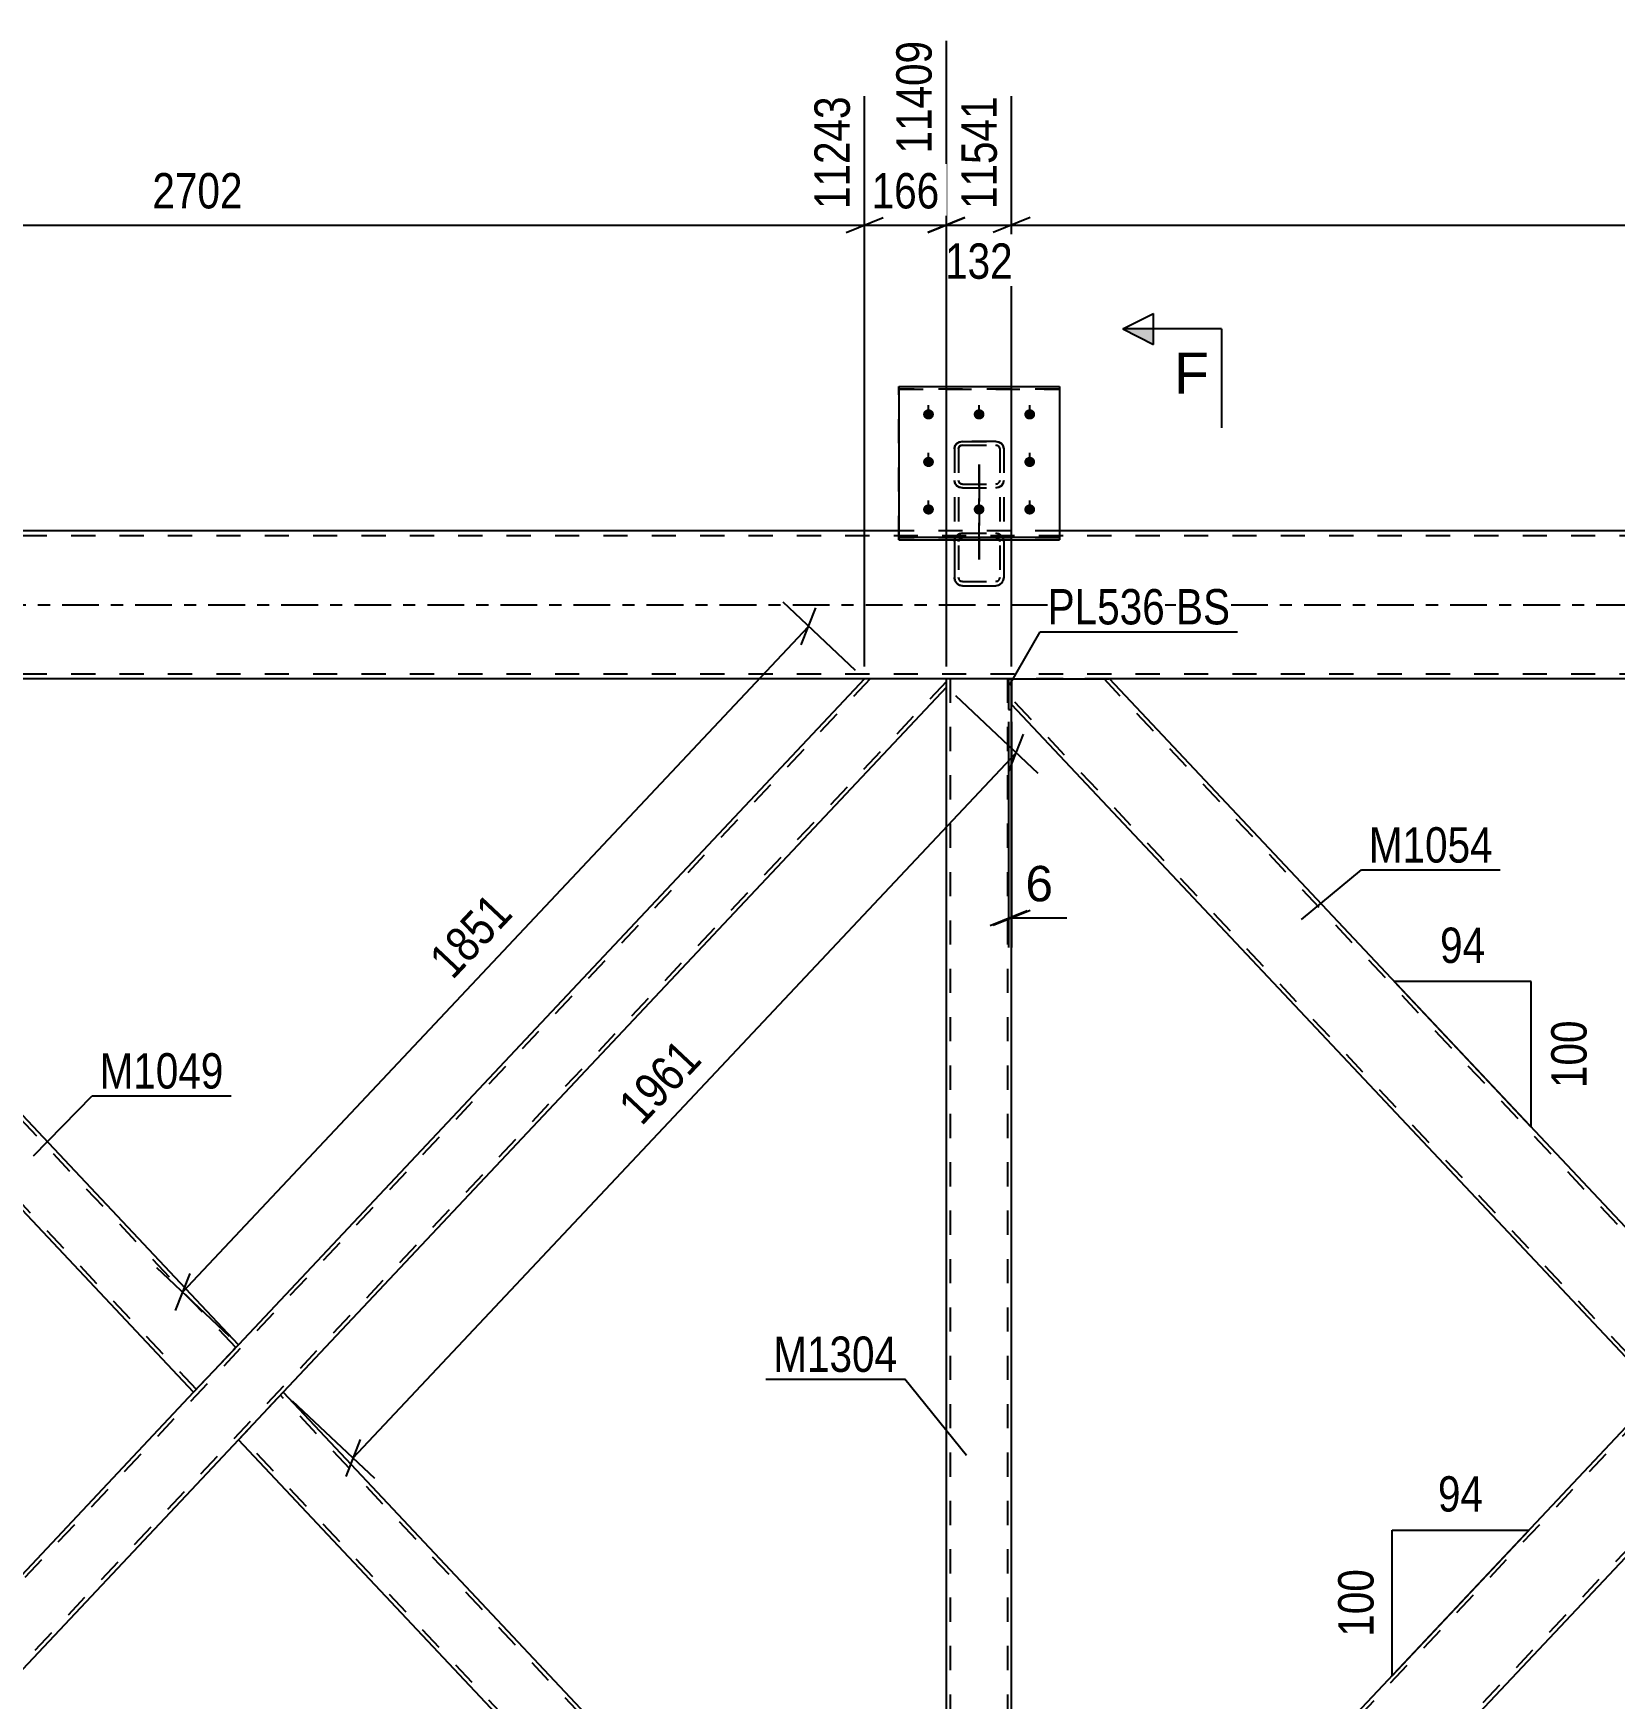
# Model space of a CAD drawing. Header units: millimetres. Extents: x 0 to 1189, y 0 to 841.
# Drawn here: x 498 to 626.2, y 520.5 to 655.5 of the extents above; entities that cross this region are included whole.
import ezdxf

# ---------------------------------------------------------------- set-up
doc = ezdxf.new("R2010")
doc.units = ezdxf.units.MM
doc.linetypes.add('DXK_LINE_DOT2', pattern=[3.9198, 1.9599, -1.9599])
doc.linetypes.add('DXK_LINE_DOT3', pattern=[5.9187, 2.979, -0.9799, 0.9799, -0.9799])
doc.styles.add('Arial', font='ARIAL.TTF', dxfattribs={"height": 0.2})
doc.styles.add('Arial Narrow', font='ARIALN.TTF', dxfattribs={"height": 0.2})

# ---------------------------------------------------------------- blocks, each defined once
blk = doc.blocks.new('Bolt-761548908-4667 - 4653')
at = {"color": 1, "linetype": 'DXK_LINE_DOT2'}
for p, q in [((570.57, 624.22), (570.57, 625.36)), ((574.67, 624.22), (574.67, 625.36)), ((578.77, 624.22), (578.77, 625.36)), ((570.57, 620.37), (570.57, 621.51)), ((578.77, 620.37), (578.77, 621.51)), ((570.57, 616.52), (570.57, 617.65)), ((574.67, 616.52), (574.67, 617.65)), ((578.77, 616.52), (578.77, 617.65))]:
    blk.add_line(p, q, dxfattribs=at)
blk = doc.blocks.new('Part-761548908-4999 - 4653')
at = {"color": 7, "linetype": 'DXK_LINE_DOT2'}
for p, q in [((577.3, 603.18), (572.02, 603.18)), ((572.02, 602.51), (572.02, 603.18)), ((572.34, 487.58), (572.34, 603.18)), ((576.98, 487.58), (576.98, 603.18)), ((577.3, 600.71), (577.3, 603.18)), ((577.3, 487.58), (577.3, 490.04)), ((572.02, 487.58), (572.02, 489.03)), ((572.02, 487.58), (577.3, 487.58))]:
    blk.add_line(p, q, dxfattribs=at)
at = {"color": 2, "linetype": 'Continuous'}
for p, q in [((572.02, 489.03), (572.02, 602.51)), ((577.3, 490.04), (577.3, 600.71))]:
    blk.add_line(p, q, dxfattribs=at)
blk = doc.blocks.new('Part-761548908-4900 - 4653')
at = {"color": 2, "linetype": 'Continuous'}
for p, q in [((568.17, 626.87), (581.17, 626.87)), ((568.17, 626.87), (568.17, 614.44)), ((581.17, 626.87), (581.17, 614.44)), ((568.17, 614.66), (581.17, 614.66)), ((568.17, 614.44), (581.17, 614.44))]:
    blk.add_line(p, q, dxfattribs=at)
at = {"color": 7, "linetype": 'DXK_LINE_DOT2'}
blk.add_line((568.17, 626.66), (581.17, 626.66), dxfattribs=at)
blk = doc.blocks.new('Part-761548908-4742 - 4653')
at = {"color": 7, "linetype": 'DXK_LINE_DOT2'}
for p, q in [((577.06, 603.18), (577.3, 603.18)), ((577.06, 603.18), (577.06, 600.71)), ((577.3, 603.18), (577.3, 600.71)), ((577.06, 600.71), (577.3, 600.71))]:
    blk.add_line(p, q, dxfattribs=at)
blk = doc.blocks.new('Part-761548908-4747 - 4653')
at = {"color": 2, "linetype": 'Continuous'}
for p, q in [((577.3, 603.18), (577.06, 603.18)), ((577.06, 603.18), (577.06, 600.71)), ((577.3, 600.71), (577.3, 603.18)), ((577.06, 600.71), (577.3, 600.71))]:
    blk.add_line(p, q, dxfattribs=at)
blk = doc.blocks.new('Part-761548908-4816 - 4653')
at = {"color": 7, "linetype": 'DXK_LINE_DOT2'}
for p, q in [((706.9, 614.78), (115.66, 614.78)), ((581.17, 615.18), (568.17, 615.18)), ((706.9, 603.58), (115.66, 603.58)), ((706.9, 603.18), (577.06, 603.18)), ((585.18, 603.18), (577.3, 603.18))]:
    blk.add_line(p, q, dxfattribs=at)
at = {"color": 2, "linetype": 'Continuous'}
for p, q in [((568.17, 615.18), (341.17, 615.18)), ((706.9, 615.18), (581.17, 615.18)), ((577.06, 603.18), (115.66, 603.18)), ((577.3, 603.18), (577.3, 603.18)), ((684.14, 603.18), (585.18, 603.18))]:
    blk.add_line(p, q, dxfattribs=at)
at = {"color": 7, "linetype": 'DXK_LINE_DOT3'}
blk.add_line((115.66, 609.18), (706.9, 609.18), dxfattribs=at)
blk = doc.blocks.new('Bolt-761548908-4809 - 4653')
at = {"linetype": 'Continuous'}
for points in [[(570.57, 624.21), (570.47, 624.21), (570.39, 624.24), (570.31, 624.28), (570.24, 624.34), (570.19, 624.41), (570.15, 624.49), (570.13, 624.58), (570.13, 624.66), (570.15, 624.75), (570.19, 624.83), (570.24, 624.9), (570.31, 624.95), (570.39, 625), (570.47, 625.02), (570.57, 625.03), (570.66, 625.02), (570.75, 625), (570.82, 624.95), (570.89, 624.9), (570.95, 624.83), (570.98, 624.75), (571, 624.66), (571, 624.58), (570.98, 624.49), (570.95, 624.41), (570.89, 624.34), (570.82, 624.28), (570.75, 624.24), (570.66, 624.21)], [(574.67, 624.21), (574.57, 624.21), (574.49, 624.24), (574.41, 624.28), (574.34, 624.34), (574.29, 624.41), (574.25, 624.49), (574.23, 624.58), (574.23, 624.66), (574.25, 624.75), (574.29, 624.83), (574.34, 624.9), (574.41, 624.95), (574.49, 625), (574.57, 625.02), (574.67, 625.03), (574.76, 625.02), (574.85, 625), (574.92, 624.95), (574.99, 624.9), (575.05, 624.83), (575.08, 624.75), (575.1, 624.66), (575.1, 624.58), (575.08, 624.49), (575.05, 624.41), (574.99, 624.34), (574.92, 624.28), (574.85, 624.24), (574.76, 624.21)], [(578.77, 624.21), (578.67, 624.21), (578.59, 624.24), (578.51, 624.28), (578.44, 624.34), (578.39, 624.41), (578.35, 624.49), (578.33, 624.58), (578.33, 624.66), (578.35, 624.75), (578.39, 624.83), (578.44, 624.9), (578.51, 624.95), (578.59, 625), (578.67, 625.02), (578.77, 625.03), (578.86, 625.02), (578.95, 625), (579.02, 624.95), (579.09, 624.9), (579.15, 624.83), (579.18, 624.75), (579.2, 624.66), (579.2, 624.58), (579.18, 624.49), (579.15, 624.41), (579.09, 624.34), (579.02, 624.28), (578.95, 624.24), (578.86, 624.21)], [(570.57, 620.35), (570.47, 620.36), (570.39, 620.39), (570.31, 620.43), (570.24, 620.49), (570.19, 620.56), (570.15, 620.64), (570.13, 620.72), (570.13, 620.81), (570.15, 620.89), (570.19, 620.97), (570.24, 621.04), (570.31, 621.1), (570.39, 621.14), (570.47, 621.17), (570.57, 621.18), (570.66, 621.17), (570.75, 621.14), (570.82, 621.1), (570.89, 621.04), (570.95, 620.97), (570.98, 620.89), (571, 620.81), (571, 620.72), (570.98, 620.64), (570.95, 620.56), (570.89, 620.49), (570.82, 620.43), (570.75, 620.39), (570.66, 620.36)], [(578.77, 620.35), (578.67, 620.36), (578.59, 620.39), (578.51, 620.43), (578.44, 620.49), (578.39, 620.56), (578.35, 620.64), (578.33, 620.72), (578.33, 620.81), (578.35, 620.89), (578.39, 620.97), (578.44, 621.04), (578.51, 621.1), (578.59, 621.14), (578.67, 621.17), (578.77, 621.18), (578.86, 621.17), (578.95, 621.14), (579.02, 621.1), (579.09, 621.04), (579.15, 620.97), (579.18, 620.89), (579.2, 620.81), (579.2, 620.72), (579.18, 620.64), (579.15, 620.56), (579.09, 620.49), (579.02, 620.43), (578.95, 620.39), (578.86, 620.36)], [(570.57, 616.5), (570.47, 616.51), (570.39, 616.54), (570.31, 616.58), (570.24, 616.64), (570.19, 616.71), (570.15, 616.79), (570.13, 616.87), (570.13, 616.96), (570.15, 617.04), (570.19, 617.12), (570.24, 617.19), (570.31, 617.25), (570.39, 617.29), (570.47, 617.32), (570.57, 617.33), (570.66, 617.32), (570.75, 617.29), (570.82, 617.25), (570.89, 617.19), (570.95, 617.12), (570.98, 617.04), (571, 616.96), (571, 616.87), (570.98, 616.79), (570.95, 616.71), (570.89, 616.64), (570.82, 616.58), (570.75, 616.54), (570.66, 616.51)], [(574.67, 616.5), (574.57, 616.51), (574.49, 616.54), (574.41, 616.58), (574.34, 616.64), (574.29, 616.71), (574.25, 616.79), (574.23, 616.87), (574.23, 616.96), (574.25, 617.04), (574.29, 617.12), (574.34, 617.19), (574.41, 617.25), (574.49, 617.29), (574.57, 617.32), (574.67, 617.33), (574.76, 617.32), (574.85, 617.29), (574.92, 617.25), (574.99, 617.19), (575.05, 617.12), (575.08, 617.04), (575.1, 616.96), (575.1, 616.87), (575.08, 616.79), (575.05, 616.71), (574.99, 616.64), (574.92, 616.58), (574.85, 616.54), (574.76, 616.51)], [(578.77, 616.5), (578.67, 616.51), (578.59, 616.54), (578.51, 616.58), (578.44, 616.64), (578.39, 616.71), (578.35, 616.79), (578.33, 616.87), (578.33, 616.96), (578.35, 617.04), (578.39, 617.12), (578.44, 617.19), (578.51, 617.25), (578.59, 617.29), (578.67, 617.32), (578.77, 617.33), (578.86, 617.32), (578.95, 617.29), (579.02, 617.25), (579.09, 617.19), (579.15, 617.12), (579.18, 617.04), (579.2, 616.96), (579.2, 616.87), (579.18, 616.79), (579.15, 616.71), (579.09, 616.64), (579.02, 616.58), (578.95, 616.54), (578.86, 616.51)]]:
    blk.add_hatch(color=1, dxfattribs=at).paths.add_polyline_path(points)
at = {"color": 1, "linetype": 'Continuous'}
for p, q in [((570.57, 624.22), (570.57, 625.36)), ((574.67, 624.22), (574.67, 625.36)), ((578.77, 624.22), (578.77, 625.36)), ((570.57, 620.37), (570.57, 621.5)), ((578.77, 620.37), (578.77, 621.5)), ((570.57, 616.52), (570.57, 617.65)), ((574.67, 616.52), (574.67, 617.65)), ((578.77, 616.52), (578.77, 617.65))]:
    blk.add_line(p, q, dxfattribs=at)
blk = doc.blocks.new('Part-761548908-4894 - 4653')
at = {"color": 7, "linetype": 'DXK_LINE_DOT2'}
for p, q in [((568.17, 614.44), (568.17, 626.87)), ((568.17, 626.87), (581.17, 626.87)), ((581.17, 626.66), (568.17, 626.66)), ((581.17, 626.87), (581.17, 614.44)), ((568.17, 614.66), (581.17, 614.66)), ((581.17, 614.44), (568.17, 614.44))]:
    blk.add_line(p, q, dxfattribs=at)
blk = doc.blocks.new('Part-761548908-4904 - 4653')
at = {"color": 7, "linetype": 'DXK_LINE_DOT2'}
for p, q in [((572.71, 622.06), (572.85, 622.25)), ((572.85, 622.25), (573.06, 622.38)), ((573.06, 622.38), (573.31, 622.43)), ((576.03, 622.43), (573.31, 622.43)), ((576.03, 622.43), (576.27, 622.38)), ((576.27, 622.38), (576.48, 622.25)), ((576.48, 622.25), (576.62, 622.06)), ((572.67, 621.83), (572.71, 622.06)), ((572.67, 621.83), (572.67, 611.41)), ((573.01, 621.94), (572.99, 621.83)), ((572.99, 621.83), (572.99, 611.41)), ((573.08, 622.04), (573.01, 621.94)), ((573.18, 622.1), (573.08, 622.04)), ((573.31, 622.13), (573.18, 622.1)), ((573.31, 622.13), (576.03, 622.13)), ((576.15, 622.1), (576.03, 622.13)), ((576.25, 622.04), (576.15, 622.1)), ((576.32, 621.94), (576.25, 622.04)), ((576.35, 621.83), (576.32, 621.94)), ((576.35, 621.83), (576.35, 611.41)), ((576.62, 622.06), (576.67, 621.83)), ((576.67, 621.83), (576.67, 611.41)), ((572.71, 619.04), (572.67, 619.27)), ((572.85, 618.84), (572.71, 619.04)), ((573.06, 618.71), (572.85, 618.84)), ((572.99, 619.27), (573.01, 619.15)), ((573.01, 619.15), (573.08, 619.06)), ((573.31, 618.67), (573.06, 618.71)), ((573.08, 619.06), (573.18, 618.99)), ((573.18, 618.99), (573.31, 618.97)), ((573.31, 618.97), (576.03, 618.97)), ((573.31, 618.67), (576.03, 618.67)), ((576.03, 618.97), (576.15, 618.99)), ((576.27, 618.71), (576.03, 618.67)), ((576.15, 618.99), (576.25, 619.06)), ((576.25, 619.06), (576.32, 619.15)), ((576.48, 618.84), (576.27, 618.71)), ((576.32, 619.15), (576.35, 619.27)), ((576.62, 619.04), (576.48, 618.84)), ((576.67, 619.27), (576.62, 619.04)), ((572.71, 614.57), (572.67, 614.31)), ((572.99, 614.31), (573.01, 614.44)), ((573.31, 614.99), (573.06, 614.94)), ((573.18, 614.62), (573.31, 614.65)), ((573.31, 614.99), (576.03, 614.99)), ((573.31, 614.65), (576.03, 614.65)), ((576.27, 614.94), (576.03, 614.99)), ((576.03, 614.65), (576.15, 614.62)), ((576.32, 614.44), (576.35, 614.31)), ((576.67, 614.31), (576.62, 614.57)), ((572.67, 611.41), (572.71, 611.15)), ((573.01, 611.28), (572.99, 611.41)), ((576.35, 611.41), (576.32, 611.28)), ((576.62, 611.15), (576.67, 611.41)), ((573.06, 610.78), (573.31, 610.73)), ((573.31, 611.07), (573.18, 611.1)), ((573.31, 611.07), (576.03, 611.07)), ((573.31, 610.73), (576.03, 610.73)), ((576.15, 611.1), (576.03, 611.07)), ((576.03, 610.73), (576.27, 610.78))]:
    blk.add_line(p, q, dxfattribs=at)
at = {"color": 7, "linetype": 'DXK_LINE_DOT3'}
blk.add_line((574.67, 620.55), (574.67, 612.86), dxfattribs=at)
at = {"color": 7, "linetype": 'DXK_LINE_DOT2'}
for centre, radius, start, end in [((573.33, 614.33), 0.662, 114.32, 159.2417), ((573.32, 614.32), 0.331, 114.32, 159.2417), ((576.01, 614.32), 0.331, 20.7583, 65.68), ((576, 614.33), 0.662, 20.7583, 65.68), ((573.33, 611.39), 0.662, 200.7583, 245.68), ((573.32, 611.4), 0.331, 200.7583, 245.68), ((576.01, 611.4), 0.331, 294.32, 339.2417), ((576, 611.39), 0.662, 294.32, 339.2417)]:
    blk.add_arc(centre, radius, start, end, dxfattribs=at)
blk = doc.blocks.new('Part-761548908-4944 - 4653')
at = {"color": 2, "linetype": 'Continuous'}
for p, q in [((514.66, 541.52), (518.28, 545.38)), ((518.28, 545.38), (571.27, 489.03)), ((565.39, 487.58), (514.66, 541.52))]:
    blk.add_line(p, q, dxfattribs=at)
at = {"color": 7, "linetype": 'DXK_LINE_DOT2'}
for p, q in [((572.02, 487.77), (518.06, 545.14)), ((514.88, 541.76), (514.89, 541.77)), ((565.83, 487.58), (514.88, 541.76)), ((571.27, 489.03), (572.02, 488.24)), ((572.02, 487.58), (565.39, 487.58)), ((572.02, 488.24), (572.02, 487.58))]:
    blk.add_line(p, q, dxfattribs=at)
blk = doc.blocks.new('Part-761548908-4985 - 4653')
at = {"color": 7, "linetype": 'DXK_LINE_DOT2'}
for p, q in [((572.85, 622.25), (572.71, 622.06)), ((573.06, 622.38), (572.85, 622.25)), ((573.31, 622.43), (573.06, 622.38)), ((573.31, 622.43), (576.03, 622.43)), ((576.27, 622.38), (576.03, 622.43)), ((576.48, 622.25), (576.27, 622.38)), ((576.62, 622.06), (576.48, 622.25)), ((572.71, 622.06), (572.67, 621.83)), ((572.67, 621.83), (572.67, 614.44)), ((572.99, 621.83), (573.01, 621.94)), ((572.99, 621.83), (572.99, 611.41)), ((573.01, 621.94), (573.08, 622.04)), ((573.08, 622.04), (573.18, 622.1)), ((573.18, 622.1), (573.31, 622.13)), ((573.31, 622.13), (576.03, 622.13)), ((576.03, 622.13), (576.15, 622.1)), ((576.15, 622.1), (576.25, 622.04)), ((576.25, 622.04), (576.32, 621.94)), ((576.32, 621.94), (576.35, 621.83)), ((576.35, 621.83), (576.35, 611.41)), ((576.67, 621.83), (576.62, 622.06)), ((576.67, 621.83), (576.67, 614.44)), ((572.67, 619.27), (572.71, 619.04)), ((572.71, 619.04), (572.85, 618.84)), ((572.85, 618.84), (573.06, 618.71)), ((573.01, 619.15), (572.99, 619.27)), ((573.08, 619.06), (573.01, 619.15)), ((573.06, 618.71), (573.31, 618.67)), ((573.18, 618.99), (573.08, 619.06)), ((573.31, 618.97), (573.18, 618.99)), ((573.31, 618.97), (576.03, 618.97)), ((573.31, 618.67), (576.03, 618.67)), ((576.15, 618.99), (576.03, 618.97)), ((576.03, 618.67), (576.27, 618.71)), ((576.25, 619.06), (576.15, 618.99)), ((576.32, 619.15), (576.25, 619.06)), ((576.27, 618.71), (576.48, 618.84)), ((576.35, 619.27), (576.32, 619.15)), ((576.48, 618.84), (576.62, 619.04)), ((576.62, 619.04), (576.67, 619.27)), ((572.67, 614.31), (572.71, 614.57)), ((573.01, 614.44), (572.99, 614.31)), ((573.06, 614.94), (573.31, 614.99)), ((573.31, 614.65), (573.18, 614.62)), ((573.31, 614.99), (576.03, 614.99)), ((573.31, 614.65), (576.03, 614.65)), ((576.03, 614.99), (576.27, 614.94)), ((576.15, 614.62), (576.03, 614.65)), ((576.35, 614.31), (576.32, 614.44)), ((576.62, 614.57), (576.67, 614.31)), ((572.99, 611.41), (573.01, 611.28)), ((576.32, 611.28), (576.35, 611.41)), ((573.18, 611.1), (573.31, 611.07)), ((573.31, 611.07), (576.03, 611.07)), ((576.03, 611.07), (576.15, 611.1))]:
    blk.add_line(p, q, dxfattribs=at)
at = {"color": 7, "linetype": 'DXK_LINE_DOT3'}
blk.add_line((574.67, 612.86), (574.67, 620.55), dxfattribs=at)
at = {"color": 2, "linetype": 'Continuous'}
for p, q in [((572.67, 614.44), (572.67, 611.41)), ((576.67, 614.44), (576.67, 611.41)), ((572.71, 611.15), (572.67, 611.41)), ((576.67, 611.41), (576.62, 611.15)), ((573.31, 610.73), (573.06, 610.78)), ((573.31, 610.73), (576.03, 610.73)), ((576.27, 610.78), (576.03, 610.73))]:
    blk.add_line(p, q, dxfattribs=at)
at = {"color": 7, "linetype": 'DXK_LINE_DOT2'}
for centre, radius, start, end in [((573.33, 614.33), 0.662, 114.3199, 159.2417), ((573.32, 614.32), 0.331, 114.3199, 159.2417), ((576.01, 614.32), 0.331, 20.7583, 65.6801), ((576, 614.33), 0.662, 20.7583, 65.6801), ((573.32, 611.4), 0.331, 200.7583, 245.6801), ((576.01, 611.4), 0.331, 294.3199, 339.2417)]:
    blk.add_arc(centre, radius, start, end, dxfattribs=at)
at = {"color": 2, "linetype": 'Continuous'}
for centre, start, end in [((573.33, 611.39), 200.7583, 245.6801), ((576, 611.39), 294.3199, 339.2417)]:
    blk.add_arc(centre, 0.662, start, end, dxfattribs=at)
blk = doc.blocks.new('Part-761548908-5034 - 4653')
at = {"color": 7, "linetype": 'DXK_LINE_DOT2'}
for p, q in [((684.51, 603.18), (577.3, 489.17)), ((684.14, 603.18), (684.07, 603.18)), ((692.02, 603.18), (692.02, 601.11)), ((692.02, 601.58), (584.8, 487.58)), ((634.66, 550.63), (629.71, 545.38)), ((639.6, 545.38), (634.66, 540.12)), ((577.3, 487.58), (577.3, 489.64)), ((581.17, 487.58), (577.3, 487.58)), ((584.98, 487.58), (584.36, 487.58)), ((585.24, 487.58), (585.18, 487.58))]:
    blk.add_line(p, q, dxfattribs=at)
at = {"color": 2, "linetype": 'Continuous'}
for p, q in [((684.07, 603.18), (634.66, 550.63)), ((684.14, 603.18), (692.02, 603.18)), ((692.02, 601.11), (639.6, 545.38)), ((629.71, 545.38), (577.3, 489.64)), ((634.66, 540.12), (585.24, 487.58)), ((584.36, 487.58), (581.17, 487.58)), ((585.17, 487.58), (584.36, 487.58)), ((585.18, 487.58), (585.17, 487.58))]:
    blk.add_line(p, q, dxfattribs=at)
blk = doc.blocks.new('Part-761548908-5039 - 4653')
at = {"color": 2, "linetype": 'Continuous'}
for p, q in [((577.3, 602.05), (577.3, 603.18)), ((577.3, 603.18), (585.18, 603.18)), ((634.66, 550.63), (585.24, 603.18)), ((577.3, 601.11), (629.71, 545.38)), ((634.22, 550.16), (634.66, 550.63)), ((634.22, 550.16), (629.71, 545.38))]:
    blk.add_line(p, q, dxfattribs=at)
at = {"color": 7, "linetype": 'DXK_LINE_DOT2'}
for p, q in [((577.3, 602.05), (577.3, 601.11)), ((585.24, 603.18), (584.36, 603.18)), ((634.44, 550.4), (584.8, 603.18)), ((577.3, 601.11), (577.3, 601.69)), ((629.93, 545.61), (577.3, 601.58)), ((634.62, 550.59), (634.22, 550.16)), ((629.93, 545.61), (629.95, 545.63))]:
    blk.add_line(p, q, dxfattribs=at)
blk = doc.blocks.new('Part-761548908-5054 - 4653')
at = {"color": 2, "linetype": 'Continuous'}
for p, q in [((457.3, 602.52), (457.3, 603.18)), ((511.03, 545.38), (457.3, 602.52)), ((514.66, 549.23), (463.92, 603.18)), ((514.22, 548.76), (511.03, 545.38)), ((514.53, 549.09), (514.22, 548.76)), ((514.66, 549.23), (514.53, 549.09))]:
    blk.add_line(p, q, dxfattribs=at)
at = {"color": 7, "linetype": 'DXK_LINE_DOT2'}
for p, q in [((463.92, 603.18), (457.3, 603.18)), ((511.25, 545.61), (457.3, 602.98)), ((514.44, 549), (463.48, 603.18)), ((514.39, 548.94), (514.22, 548.76)), ((514.53, 549.09), (514.44, 549)), ((511.25, 545.61), (511.27, 545.63))]:
    blk.add_line(p, q, dxfattribs=at)
blk = doc.blocks.new('Part-761548908-5069 - 4653')
at = {"color": 7, "linetype": 'DXK_LINE_DOT2'}
for p, q in [((565.83, 603.18), (457.3, 487.77)), ((572.02, 602.98), (463.48, 487.58)), ((572.02, 603.18), (565.39, 603.18)), ((514.66, 549.23), (511.03, 545.38)), ((518.28, 545.38), (514.66, 541.52)), ((463.92, 487.58), (457.3, 487.58))]:
    blk.add_line(p, q, dxfattribs=at)
at = {"color": 2, "linetype": 'Continuous'}
for p, q in [((565.39, 603.18), (514.66, 549.23)), ((572.02, 602.51), (518.28, 545.38)), ((572.02, 602.51), (572.02, 603.18)), ((511.03, 545.38), (457.3, 488.24)), ((514.66, 541.52), (463.92, 487.58)), ((457.3, 487.58), (457.3, 488.24))]:
    blk.add_line(p, q, dxfattribs=at)
blk = doc.blocks.new('StraightDimension-761548908-5945 - 4653')
at = {"color": 7, "linetype": 'Continuous'}
for p, q in [((577.06, 599.71), (577.06, 581.41)), ((577.3, 599.71), (577.3, 581.41)), ((575.56, 583.21), (578.56, 584.41)), ((578.8, 584.41), (575.8, 583.21)), ((577.06, 583.81), (577.3, 583.81)), ((577.3, 583.81), (581.77, 583.81)), ((577.3, 583.81), (581.77, 583.81))]:
    blk.add_line(p, q, dxfattribs=at)
at = {"color": 0}
blk.add_wipeout([(581.25, 584.56), (581.25, 588.76), (577.82, 588.76), (577.82, 584.56)], dxfattribs=at)
at = {"color": 3, "style": 'Arial'}
blk.add_text('6', height=2.87, dxfattribs=at).set_placement((578.42, 585.16))
blk = doc.blocks.new('AngleDimension-761548908-17138 - 4653')
at = {"color": 7, "linetype": 'Continuous'}
for p, q in [((608.12, 534.21), (619.22, 534.21)), ((608.12, 522.41), (619.22, 534.21)), ((608.12, 522.41), (608.12, 534.21)), ((615.26, 530), (619.22, 534.21))]:
    blk.add_line(p, q, dxfattribs=at)
at = {"color": 0}
for points in [[(616.1, 535.11), (616.1, 539.31), (611.24, 539.31), (611.24, 535.11)], [(607.22, 531.65), (603.02, 531.65), (603.02, 524.97), (607.22, 524.97)]]:
    blk.add_wipeout(points, dxfattribs=at)
at = {"color": 3, "style": 'Arial Narrow'}
blk.add_text('94', height=2.863, dxfattribs=at).set_placement((611.84, 535.71))
blk.add_text('100', height=2.863, rotation=90.0002, dxfattribs=at).set_placement((606.62, 525.57))
blk = doc.blocks.new('AngleDimension-761548908-17124 - 4653')
at = {"color": 7, "linetype": 'Continuous'}
for p, q in [((612.53, 574.16), (608.28, 578.67)), ((619.38, 578.67), (608.28, 578.67)), ((619.38, 566.87), (608.28, 578.67)), ((619.38, 566.87), (619.38, 578.67))]:
    blk.add_line(p, q, dxfattribs=at)
at = {"color": 0}
for points in [[(616.26, 579.57), (616.26, 583.77), (611.41, 583.77), (611.41, 579.57)], [(624.48, 576.11), (620.28, 576.11), (620.28, 569.43), (624.48, 569.43)]]:
    blk.add_wipeout(points, dxfattribs=at)
at = {"color": 3, "style": 'Arial Narrow'}
blk.add_text('94', height=2.863, dxfattribs=at).set_placement((612.01, 580.17))
blk.add_text('100', height=2.863, rotation=90.0002, dxfattribs=at).set_placement((623.88, 570.03))
blk = doc.blocks.new('StraightDimension-761548908-5614 - 4653')
at = {"color": 7, "linetype": 'Continuous'}
for p, q in [((564.66, 603.86), (558.78, 609.4)), ((560.26, 605.94), (561.44, 608.95)), ((510.12, 553.5), (560.85, 607.44)), ((513.93, 549.91), (508.04, 555.45)), ((510.71, 555), (509.53, 551.99))]:
    blk.add_line(p, q, dxfattribs=at)
at = {"color": 0}
blk.add_wipeout([(537.85, 584.09), (534.79, 586.96), (528.96, 580.76), (532.02, 577.88)], dxfattribs=at)
at = {"color": 3, "style": 'Arial Narrow'}
blk.add_text('1851', height=2.863, rotation=46.7591, dxfattribs=at).set_placement((532, 578.73))
blk = doc.blocks.new('StraightDimension-761548908-5635 - 4653')
at = {"color": 7, "linetype": 'Continuous'}
for p, q in [((572.75, 601.83), (579.42, 595.55)), ((577.08, 595.69), (578.27, 598.7)), ((523.94, 540.05), (577.68, 597.19)), ((519.01, 544.69), (525.69, 538.41)), ((524.53, 541.56), (523.35, 538.55))]:
    blk.add_line(p, q, dxfattribs=at)
at = {"color": 0}
blk.add_wipeout([(553.18, 572.24), (550.12, 575.12), (544.29, 568.91), (547.35, 566.04)], dxfattribs=at)
at = {"color": 3, "style": 'Arial Narrow'}
blk.add_text('1961', height=2.863, rotation=46.7591, dxfattribs=at).set_placement((547.32, 566.89))
blk = doc.blocks.new('StraightDimension-761548908-27736 - 4653')
at = {"color": 7, "linetype": 'Continuous'}
for p, q in [((577.3, 604.18), (577.3, 650.4)), ((684.07, 604.18), (684.07, 650.4)), ((578.8, 640.56), (575.8, 639.36)), ((577.3, 639.96), (684.07, 639.96)), ((682.57, 639.36), (685.57, 640.56))]:
    blk.add_line(p, q, dxfattribs=at)
at = {"color": 0}
blk.add_wipeout([(634.94, 640.71), (634.94, 644.91), (626.43, 644.91), (626.43, 640.71)], dxfattribs=at)
at = {"color": 3, "style": 'Arial Narrow'}
blk.add_text('2669', height=2.863, dxfattribs=at).set_placement((627.03, 641.31))
at = {"color": 0, "linetype": 'Continuous'}
blk.add_wipeout([(683.47, 651), (679.27, 651), (679.27, 640.66), (683.47, 640.66)], dxfattribs=at)
at = {"color": 3, "linetype": 'Continuous', "style": 'Arial Narrow'}
blk.add_text('14210', height=2.863, rotation=90.0002, dxfattribs=at).set_placement((682.87, 641.26))
blk = doc.blocks.new('StraightDimension-761548908-27737 - 4653')
at = {"color": 7, "linetype": 'Continuous'}
for p, q in [((572.02, 604.18), (572.02, 654.9)), ((577.3, 604.18), (577.3, 650.4)), ((570.52, 639.36), (573.52, 640.56)), ((572.02, 639.96), (577.3, 639.96)), ((578.8, 640.56), (575.8, 639.36))]:
    blk.add_line(p, q, dxfattribs=at)
at = {"color": 0, "linetype": 'Continuous'}
blk.add_wipeout([(576.7, 651), (572.5, 651), (572.5, 640.66), (576.7, 640.66)], dxfattribs=at)
at = {"color": 0}
blk.add_wipeout([(578, 635.01), (578, 639.21), (571.31, 639.21), (571.31, 635.01)], dxfattribs=at)
at = {"color": 3, "linetype": 'Continuous', "style": 'Arial Narrow'}
blk.add_text('11541', height=2.863, rotation=90.0002, dxfattribs=at).set_placement((576.1, 641.26))
at = {"color": 3, "style": 'Arial Narrow'}
blk.add_text('132', height=2.863, dxfattribs=at).set_placement((571.91, 635.61))
blk = doc.blocks.new('StraightDimension-761548908-27738 - 4653')
at = {"color": 7, "linetype": 'Continuous'}
for p, q in [((572.02, 604.18), (572.02, 654.9)), ((565.39, 604.18), (565.39, 650.4)), ((563.89, 639.36), (566.89, 640.56)), ((565.39, 639.96), (572.02, 639.96)), ((573.52, 640.56), (570.52, 639.36))]:
    blk.add_line(p, q, dxfattribs=at)
at = {"color": 0}
blk.add_wipeout([(572.05, 640.71), (572.05, 644.91), (565.36, 644.91), (565.36, 640.71)], dxfattribs=at)
at = {"color": 3, "style": 'Arial Narrow'}
blk.add_text('166', height=2.863, dxfattribs=at).set_placement((565.96, 641.31))
at = {"color": 0, "linetype": 'Continuous'}
blk.add_wipeout([(571.42, 655.5), (567.22, 655.5), (567.22, 645.16), (571.42, 645.16)], dxfattribs=at)
at = {"color": 3, "linetype": 'Continuous', "style": 'Arial Narrow'}
blk.add_text('11409', height=2.863, rotation=90.0002, dxfattribs=at).set_placement((570.82, 645.76))
blk = doc.blocks.new('StraightDimension-761548908-27739 - 4653')
at = {"color": 7, "linetype": 'Continuous'}
for p, q in [((565.39, 604.18), (565.39, 650.4)), ((457.3, 604.18), (457.3, 648.57)), ((458.8, 640.56), (455.8, 639.36)), ((457.3, 639.96), (565.39, 639.96)), ((563.89, 639.36), (566.89, 640.56))]:
    blk.add_line(p, q, dxfattribs=at)
at = {"color": 0}
blk.add_wipeout([(515.6, 640.71), (515.6, 644.91), (507.09, 644.91), (507.09, 640.71)], dxfattribs=at)
at = {"color": 3, "style": 'Arial Narrow'}
blk.add_text('2702', height=2.863, dxfattribs=at).set_placement((507.69, 641.31))
at = {"color": 0, "linetype": 'Continuous'}
blk.add_wipeout([(564.79, 651), (560.59, 651), (560.59, 640.66), (564.79, 640.66)], dxfattribs=at)
at = {"color": 3, "linetype": 'Continuous', "style": 'Arial Narrow'}
blk.add_text('11243', height=2.863, rotation=90.0002, dxfattribs=at).set_placement((564.19, 641.26))
blk = doc.blocks.new('SectionMark-761548908-6184 - 4653')
at = {"linetype": 'Continuous'}
for points in [[(588.8, 631.54), (588.8, 630.29), (586.3, 631.54)], [(588.8, 444.54), (588.8, 443.29), (586.3, 443.29)]]:
    blk.add_hatch(color=6, dxfattribs=at).paths.add_polyline_path(points)
at = {"color": 6, "linetype": 'Continuous'}
for p, q in [((586.3, 631.54), (588.8, 632.79)), ((588.8, 630.29), (588.8, 632.79)), ((594.3, 631.54), (586.3, 631.54)), ((586.3, 631.54), (588.8, 630.29)), ((594.3, 631.54), (594.3, 623.54)), ((594.3, 443.29), (594.3, 451.29)), ((586.3, 443.29), (588.8, 444.54)), ((588.8, 444.54), (588.8, 442.04)), ((594.3, 443.29), (586.3, 443.29)), ((588.8, 442.04), (586.3, 443.29))]:
    blk.add_line(p, q, dxfattribs=at)
at = {"color": 0, "linetype": 'Continuous'}
for points in [[(593.3, 626.29), (593.3, 629.79), (590.45, 629.79), (590.45, 626.29)], [(593.3, 445.04), (593.3, 448.54), (590.45, 448.54), (590.45, 445.04)]]:
    blk.add_wipeout(points, dxfattribs=at)
at = {"color": 3, "linetype": 'Continuous', "style": 'Arial'}
for p in [(590.45, 626.29), (590.45, 445.04)]:
    blk.add_text('F', height=3.34, dxfattribs=at).set_placement(p)
blk = doc.blocks.new('Mark-761548908-4995 - 4653')
at = {"color": 0}
blk.add_wipeout([(568.04, 547.03), (568.04, 550.03), (557.99, 550.03), (557.99, 547.03)], dxfattribs=at)
blk.add_wipeout([(568.04, 547.03), (568.04, 550.03), (557.99, 550.03), (557.99, 547.03)], dxfattribs=at)
at = {"color": 30, "linetype": 'Continuous'}
for p in [(557.39, 546.43), (573.65, 540.26)]:
    blk.add_line(p, (568.64, 546.43), dxfattribs=at)
at = {"color": 3, "style": 'Arial Narrow'}
blk.add_text('M1304', height=2.863, dxfattribs=at).set_placement((557.99, 547.03))
blk = doc.blocks.new('Mark-761548908-5035 - 4653')
at = {"color": 0}
blk.add_wipeout([(616.29, 588.3), (616.29, 591.3), (606.24, 591.3), (606.24, 588.3)], dxfattribs=at)
blk.add_wipeout([(616.29, 588.3), (616.29, 591.3), (606.24, 591.3), (606.24, 588.3)], dxfattribs=at)
at = {"color": 30, "linetype": 'Continuous'}
for p, q in [((600.78, 583.69), (605.64, 587.7)), ((605.64, 587.7), (616.89, 587.7))]:
    blk.add_line(p, q, dxfattribs=at)
at = {"color": 3, "style": 'Arial Narrow'}
blk.add_text('M1054', height=2.863, dxfattribs=at).set_placement((606.24, 588.3))
blk = doc.blocks.new('Mark-761548908-5050 - 4653')
at = {"color": 0}
blk.add_wipeout([(513.46, 569.99), (513.46, 572.99), (503.41, 572.99), (503.41, 569.99)], dxfattribs=at)
blk.add_wipeout([(513.46, 569.99), (513.46, 572.99), (503.41, 572.99), (503.41, 569.99)], dxfattribs=at)
at = {"color": 30, "linetype": 'Continuous'}
for p, q in [((498.05, 564.53), (502.81, 569.39)), ((502.81, 569.39), (514.06, 569.39))]:
    blk.add_line(p, q, dxfattribs=at)
at = {"color": 3, "style": 'Arial Narrow'}
blk.add_text('M1049', height=2.863, dxfattribs=at).set_placement((503.41, 569.99))
blk = doc.blocks.new('MarkSet-761548908-33593 - 4653')
at = {"color": 0}
for points in [[(589.72, 607.6), (589.72, 610.6), (580.22, 610.6), (580.22, 607.6)], [(595, 607.6), (595, 610.6), (590.62, 610.6), (590.62, 607.6)]]:
    blk.add_wipeout(points, dxfattribs=at)
for points in [[(589.72, 607.6), (589.72, 610.6), (580.22, 610.6), (580.22, 607.6)], [(595, 607.6), (595, 610.6), (590.62, 610.6), (590.62, 607.6)]]:
    blk.add_wipeout(points, dxfattribs=at)
at = {"color": 30, "linetype": 'Continuous'}
for p, q in [((577.12, 602.67), (579.62, 607)), ((579.62, 607), (595.6, 607))]:
    blk.add_line(p, q, dxfattribs=at)
at = {"color": 3, "style": 'Arial Narrow'}
for s, p in [('PL536', (580.22, 607.6)), ('BS', (590.62, 607.6))]:
    blk.add_text(s, height=2.863, dxfattribs=at).set_placement(p)

msp = doc.modelspace()

# ---------------------------------------------------------------- block references
for name in ['Part-761548908-4900 - 4653', 'Part-761548908-4894 - 4653', 'Bolt-761548908-4809 - 4653', 'Bolt-761548908-4667 - 4653', 'Part-761548908-4904 - 4653', 'Part-761548908-4985 - 4653', 'Part-761548908-4816 - 4653', 'Part-761548908-5054 - 4653', 'Part-761548908-5069 - 4653', 'Part-761548908-4999 - 4653', 'Part-761548908-4742 - 4653', 'Part-761548908-4747 - 4653', 'Part-761548908-5034 - 4653', 'Part-761548908-5039 - 4653', 'Part-761548908-4944 - 4653']:
    msp.add_blockref(name, (0, 0))

# ---------------------------------------------------------------- next in the draw order: block references
for name in ['StraightDimension-761548908-27736 - 4653', 'StraightDimension-761548908-5614 - 4653', 'StraightDimension-761548908-5945 - 4653', 'AngleDimension-761548908-17124 - 4653', 'AngleDimension-761548908-17138 - 4653']:
    msp.add_blockref(name, (0, 0))

# ---------------------------------------------------------------- next in the draw order: block references
for name in ['StraightDimension-761548908-27737 - 4653', 'SectionMark-761548908-6184 - 4653', 'StraightDimension-761548908-5635 - 4653', 'Mark-761548908-5035 - 4653', 'Mark-761548908-5050 - 4653']:
    msp.add_blockref(name, (0, 0))

# ---------------------------------------------------------------- next in the draw order: block references
for name in ['StraightDimension-761548908-27738 - 4653', 'MarkSet-761548908-33593 - 4653', 'Mark-761548908-4995 - 4653']:
    msp.add_blockref(name, (0, 0))

# ---------------------------------------------------------------- next in the draw order: block references
msp.add_blockref('StraightDimension-761548908-27739 - 4653', (0, 0))

doc.saveas('drawing.dxf')
